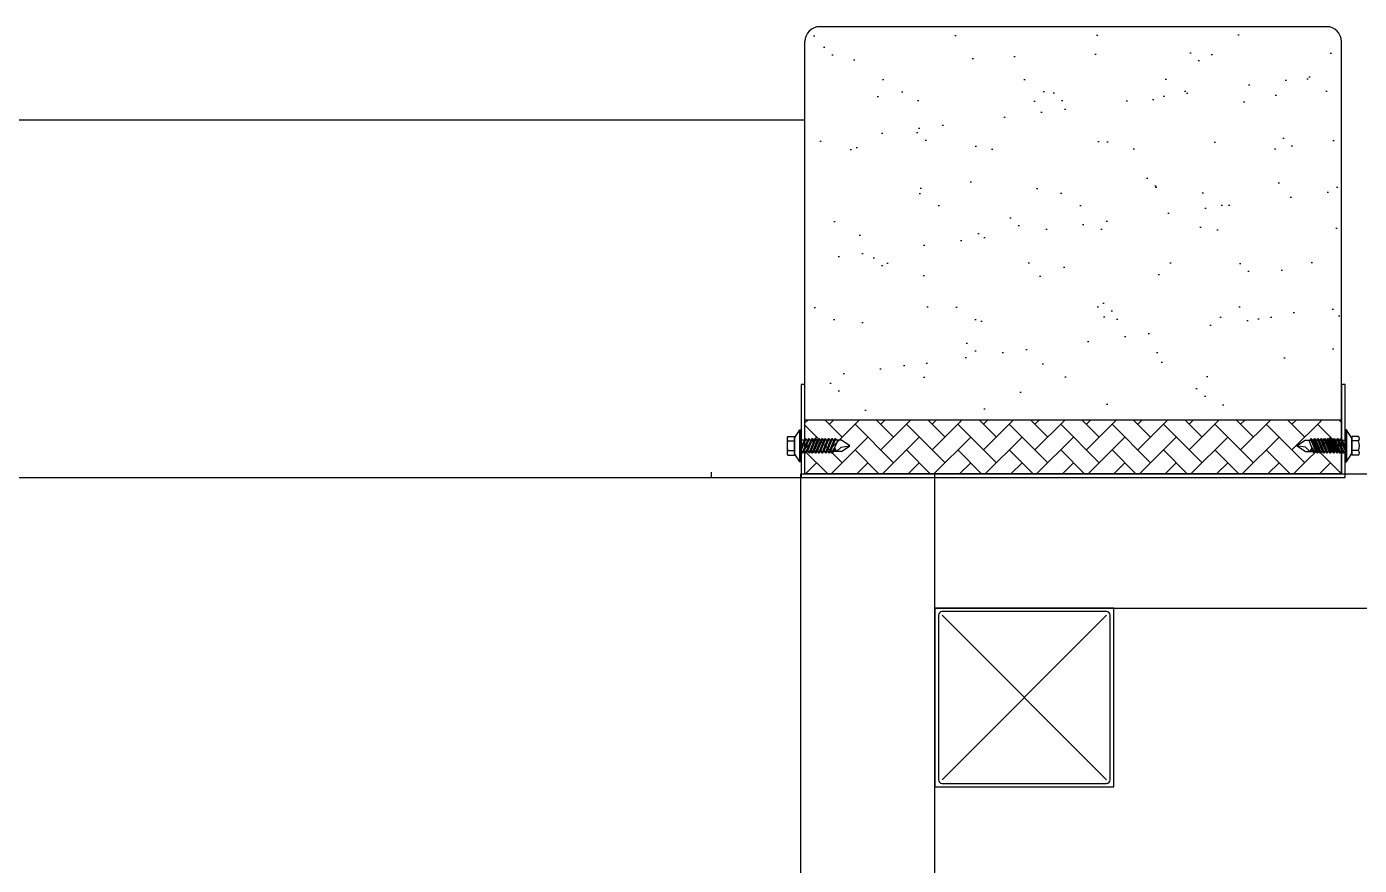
# Model space of a CAD drawing. Header units: millimetres. Extents: x 1448 to 104164, y -19509 to -89.
# Drawn here: x 25292 to 26037, y -11865 to -11397 of the extents above; entities that cross this region are included whole.
import ezdxf

# ---------------------------------------------------------------- set-up
doc = ezdxf.new("R2010")
doc.units = ezdxf.units.MM
doc.header["$LTSCALE"] = 60
doc.header["$MEASUREMENT"] = 0
doc.layers.get('0').update_dxf_attribs({"linetype": 'CONTINUOUS'})
for name, color, linetype in [('8', 8, 'CONTINUOUS'), ('BOLT', 8, 'CONTINUOUS'), ('dockseal', 50, 'CONTINUOUS'), ('FIN(패널-T75 글라스울)', 6, 'CONTINUOUS'), ('OVERHEAD DOOR - ETC', 252, 'CONTINUOUS'), ('오버헤드 FR', 7, 'CONTINUOUS'), ('외형선', 3, 'CONTINUOUS')]:
    doc.layers.add(name, color=color, linetype=linetype)

msp = doc.modelspace()

# ---------------------------------------------------------------- hatches: boundary and pattern name
at = {"ltscale": 0.002}
h = msp.add_hatch(dxfattribs=at)
h.set_pattern_fill('AR-SAND', color=8, angle=180, style=0)
h.set_pattern_definition([(217.5, (21397665.05, -50966456.848), (1.600031296, -48.941323733), [0, -38.608, 0, -43.18, 0, -41.275]), (187.5, (21397665.05, -50966456.85), (-44.95232831, -71.68251006), [0, -20.828, 0, -34.798, 0, -13.335]), (147.5, (21397696.29, -50966456.848), (-79.099237024, -0.143718468), [0, -12.7, 0, -45.72, 0, -59.69]), (137.5, (21397696.29, -50966456.85), (-76.35564525, -22.292932326), [0, -6.35, 0, -29.972, 0, -34.29])])
h.paths.add_polyline_path([(26018.59, -11396.56, -0.414214), (26026.92, -11404.89), (26026.92, -11616.56), (25726.92, -11616.56), (25726.92, -11404.89, -0.414214), (25735.25, -11396.56)])
h = msp.add_hatch(dxfattribs=at)
h.set_pattern_fill('AR-HBONE', color=8, scale=0.1, angle=180, style=0)
h.set_pattern_definition([(225, (21396731.405, -50966332.019), (-7e-15, -14.3684097937), [30.48, -10.16]), (315, (21396724.22, -50966339.203), (-7e-15, -14.3684097937), [30.48, -10.16])])
h.paths.add_polyline_path([(26026.92, -11616.56), (25726.92, -11616.56), (25726.92, -11646.56), (26026.92, -11646.56)])

# ---------------------------------------------------------------- linework, layer by layer
msp.add_line((25674.59, -11648.56, 25.1), (25726.59, -11648.56, 25.1))
at = {"color": 8, "ltscale": 0.002, "elevation": 25.1}
msp.add_lwpolyline([(25726.92, -11596.56), (25724.92, -11596.56), (25724.92, -11648.56), (26028.92, -11648.56), (26028.92, -11596.56), (26026.92, -11596.56), (26026.92, -11646.56), (25726.92, -11646.56)], close=True, dxfattribs=at)
at = {"color": 8, "elevation": 25.1}
msp.add_lwpolyline([(26026.92, -11616.56), (26026.92, -11646.56), (25726.92, -11646.56), (25726.92, -11616.56)], dxfattribs=at)
at = {"layer": '8'}
for p, q in [((23422.59, -11448.56, 25.1), (25726.92, -11448.56, 25.1)), ((23422.59, -11448.56, 25.1), (25726.92, -11448.56, 25.1)), ((23424.59, -11648.56, 25.1), (25724.59, -11648.56, 25.1)), ((23424.59, -11648.56, 25.1), (25724.59, -11648.56, 25.1))]:
    msp.add_line(p, q, dxfattribs=at)
at = {"layer": 'BOLT', "color": 8}
for p, q in [((25716.92, -11626.79, 25.1), (25716.92, -11634.93, 25.1)), ((25717.42, -11625.61, 25.1), (25721.12, -11625.61, 25.1)), ((25717.42, -11628.14, 25.1), (25721.12, -11628.14, 25.1)), ((25721.12, -11625.61, 25.1), (25721.12, -11636.11, 25.1)), ((25727.32, -11626.71, 25.1), (25724.92, -11632.61, 25.1)), ((25726.51, -11627.71, 25.1), (25724.92, -11627.71, 25.1)), ((25729.15, -11626.71, 25.1), (25725.73, -11635.01, 25.1)), ((25729.15, -11626.71, 25.1), (25725.73, -11635.01, 25.1)), ((25728.35, -11627.71, 25.1), (25727.32, -11627.71, 25.1)), ((25730.98, -11626.71, 25.1), (25727.57, -11635.01, 25.1)), ((25730.98, -11626.71, 25.1), (25727.57, -11635.01, 25.1)), ((25730.18, -11627.71, 25.1), (25729.15, -11627.71, 25.1)), ((25732.82, -11626.71, 25.1), (25729.4, -11635.01, 25.1)), ((25732.82, -11626.71, 25.1), (25729.4, -11635.01, 25.1)), ((25732.01, -11627.71, 25.1), (25730.98, -11627.71, 25.1)), ((25734.65, -11626.71, 25.1), (25731.23, -11635.01, 25.1)), ((25734.65, -11626.71, 25.1), (25731.23, -11635.01, 25.1)), ((25733.85, -11627.71, 25.1), (25732.82, -11627.71, 25.1)), ((25736.48, -11626.71, 25.1), (25733.07, -11635.01, 25.1)), ((25736.48, -11626.71, 25.1), (25733.07, -11635.01, 25.1)), ((25735.68, -11627.71, 25.1), (25734.65, -11627.71, 25.1)), ((25738.32, -11626.71, 25.1), (25734.9, -11635.01, 25.1)), ((25738.32, -11626.71, 25.1), (25734.9, -11635.01, 25.1)), ((25737.51, -11627.71, 25.1), (25736.48, -11627.71, 25.1)), ((25740.15, -11626.71, 25.1), (25736.73, -11635.01, 25.1)), ((25740.15, -11626.71, 25.1), (25736.73, -11635.01, 25.1)), ((25739.35, -11627.71, 25.1), (25738.32, -11627.71, 25.1)), ((25741.98, -11626.71, 25.1), (25738.56, -11635.01, 25.1)), ((25741.98, -11626.71, 25.1), (25738.56, -11635.01, 25.1)), ((25741.18, -11627.71, 25.1), (25740.15, -11627.71, 25.1)), ((25743.82, -11626.71, 25.1), (25740.4, -11635.01, 25.1)), ((25743.82, -11626.71, 25.1), (25740.4, -11635.01, 25.1)), ((25743.01, -11627.71, 25.1), (25741.98, -11627.71, 25.1)), ((25747.29, -11627.71, 25.1), (25743.82, -11627.71, 25.1)), ((26006.55, -11627.71, 25.1), (26010.02, -11627.71, 25.1)), ((26010.02, -11626.71, 25.1), (26013.44, -11635.01, 25.1)), ((26010.02, -11626.71, 25.1), (26013.44, -11635.01, 25.1)), ((26010.83, -11627.71, 25.1), (26011.85, -11627.71, 25.1)), ((26011.85, -11626.71, 25.1), (26015.27, -11635.01, 25.1)), ((26011.85, -11626.71, 25.1), (26015.27, -11635.01, 25.1)), ((26012.66, -11627.71, 25.1), (26013.69, -11627.71, 25.1)), ((26013.69, -11626.71, 25.1), (26017.11, -11635.01, 25.1)), ((26013.69, -11626.71, 25.1), (26017.11, -11635.01, 25.1)), ((26014.49, -11627.71, 25.1), (26015.52, -11627.71, 25.1)), ((26015.52, -11626.71, 25.1), (26018.94, -11635.01, 25.1)), ((26015.52, -11626.71, 25.1), (26018.94, -11635.01, 25.1)), ((26016.32, -11627.71, 25.1), (26017.35, -11627.71, 25.1)), ((26017.35, -11626.71, 25.1), (26020.77, -11635.01, 25.1)), ((26017.35, -11626.71, 25.1), (26020.77, -11635.01, 25.1)), ((26018.16, -11627.71, 25.1), (26019.19, -11627.71, 25.1)), ((26019.19, -11626.71, 25.1), (26022.6, -11635.01, 25.1)), ((26019.19, -11626.71, 25.1), (26022.6, -11635.01, 25.1)), ((26019.99, -11627.71, 25.1), (26021.02, -11627.71, 25.1)), ((26021.02, -11626.71, 25.1), (26024.44, -11635.01, 25.1)), ((26021.02, -11626.71, 25.1), (26024.44, -11635.01, 25.1)), ((26021.82, -11627.71, 25.1), (26022.85, -11627.71, 25.1)), ((26022.85, -11626.71, 25.1), (26026.27, -11635.01, 25.1)), ((26022.85, -11626.71, 25.1), (26026.27, -11635.01, 25.1)), ((26023.66, -11627.71, 25.1), (26024.69, -11627.71, 25.1)), ((26024.69, -11626.71, 25.1), (26028.1, -11635.01, 25.1)), ((26024.69, -11626.71, 25.1), (26028.1, -11635.01, 25.1)), ((26025.49, -11627.71, 25.1), (26026.52, -11627.71, 25.1)), ((26026.52, -11626.71, 25.1), (26028.92, -11632.61, 25.1)), ((26027.32, -11627.71, 25.1), (26028.92, -11627.71, 25.1)), ((26032.72, -11625.61, 25.1), (26032.72, -11636.11, 25.1)), ((26036.42, -11625.61, 25.1), (26032.72, -11625.61, 25.1)), ((26036.42, -11628.14, 25.1), (26032.72, -11628.14, 25.1)), ((25717.42, -11633.57, 25.1), (25721.12, -11633.57, 25.1)), ((25717.42, -11636.11, 25.1), (25721.12, -11636.11, 25.1)), ((25725.73, -11634.01, 25.1), (25724.92, -11634.01, 25.1)), ((25727.57, -11634.01, 25.1), (25726.54, -11634.01, 25.1)), ((25729.4, -11634.01, 25.1), (25728.37, -11634.01, 25.1)), ((25731.23, -11634.01, 25.1), (25730.2, -11634.01, 25.1)), ((25733.07, -11634.01, 25.1), (25732.04, -11634.01, 25.1)), ((25734.9, -11634.01, 25.1), (25733.87, -11634.01, 25.1)), ((25736.73, -11634.01, 25.1), (25735.7, -11634.01, 25.1)), ((25738.56, -11634.01, 25.1), (25737.54, -11634.01, 25.1)), ((25740.4, -11634.01, 25.1), (25739.37, -11634.01, 25.1)), ((25742.23, -11634.01, 25.1), (25741.2, -11634.01, 25.1)), ((25743.47, -11632, 25.1), (25742.23, -11635.01, 25.1)), ((25743.47, -11632, 25.1), (25742.23, -11635.01, 25.1)), ((25747.29, -11634.01, 25.1), (25743.04, -11634.01, 25.1)), ((26006.55, -11634.01, 25.1), (26010.8, -11634.01, 25.1)), ((26010.37, -11632, 25.1), (26011.61, -11635.01, 25.1)), ((26010.37, -11632, 25.1), (26011.61, -11635.01, 25.1)), ((26011.61, -11634.01, 25.1), (26012.63, -11634.01, 25.1)), ((26013.44, -11634.01, 25.1), (26014.47, -11634.01, 25.1)), ((26015.27, -11634.01, 25.1), (26016.3, -11634.01, 25.1)), ((26017.11, -11634.01, 25.1), (26018.13, -11634.01, 25.1)), ((26018.94, -11634.01, 25.1), (26019.97, -11634.01, 25.1)), ((26020.77, -11634.01, 25.1), (26021.8, -11634.01, 25.1)), ((26022.6, -11634.01, 25.1), (26023.63, -11634.01, 25.1)), ((26024.44, -11634.01, 25.1), (26025.47, -11634.01, 25.1)), ((26026.27, -11634.01, 25.1), (26027.3, -11634.01, 25.1)), ((26028.1, -11634.01, 25.1), (26028.92, -11634.01, 25.1)), ((26036.42, -11633.57, 25.1), (26032.72, -11633.57, 25.1)), ((26036.42, -11636.11, 25.1), (26032.72, -11636.11, 25.1))]:
    msp.add_line(p, q, dxfattribs=at)
at = {"layer": 'BOLT', "color": 8, "elevation": 25.1}
for points in [[(25721.12, -11635.16), (25721.12, -11626.56), (25724.12, -11621.86), (25724.12, -11639.86)], [(25724.12, -11639.86), (25724.12, -11621.86), (25724.92, -11621.86), (25724.92, -11639.86)], [(26029.72, -11639.86), (26029.72, -11621.86), (26028.92, -11621.86), (26028.92, -11639.86)], [(26032.72, -11635.16), (26032.72, -11626.56), (26029.72, -11621.86), (26029.72, -11639.86)], [(25725.73, -11635.01), (25726.54, -11634.01), (25729.15, -11627.71), (25729.15, -11626.71), (25728.35, -11627.71), (25725.73, -11634.01)], [(25727.57, -11635.01), (25728.37, -11634.01), (25730.98, -11627.71), (25730.98, -11626.71), (25730.18, -11627.71), (25727.57, -11634.01)], [(25729.4, -11635.01), (25730.2, -11634.01), (25732.82, -11627.71), (25732.82, -11626.71), (25732.01, -11627.71), (25729.4, -11634.01)], [(25731.23, -11635.01), (25732.04, -11634.01), (25734.65, -11627.71), (25734.65, -11626.71), (25733.85, -11627.71), (25731.23, -11634.01)], [(25733.07, -11635.01), (25733.87, -11634.01), (25736.48, -11627.71), (25736.48, -11626.71), (25735.68, -11627.71), (25733.07, -11634.01)], [(25734.9, -11635.01), (25735.7, -11634.01), (25738.32, -11627.71), (25738.32, -11626.71), (25737.51, -11627.71), (25734.9, -11634.01)], [(25736.73, -11635.01), (25737.54, -11634.01), (25740.15, -11627.71), (25740.15, -11626.71), (25739.35, -11627.71), (25736.73, -11634.01)], [(25738.56, -11635.01), (25739.37, -11634.01), (25741.98, -11627.71), (25741.98, -11626.71), (25741.18, -11627.71), (25738.56, -11634.01)], [(25740.4, -11635.01), (25741.2, -11634.01), (25743.82, -11627.71), (25743.82, -11626.71), (25743.01, -11627.71), (25740.4, -11634.01)], [(26013.44, -11635.01), (26012.63, -11634.01), (26010.02, -11627.71), (26010.02, -11626.71), (26010.83, -11627.71), (26013.44, -11634.01)], [(26015.27, -11635.01), (26014.47, -11634.01), (26011.85, -11627.71), (26011.85, -11626.71), (26012.66, -11627.71), (26015.27, -11634.01)], [(26017.11, -11635.01), (26016.3, -11634.01), (26013.69, -11627.71), (26013.69, -11626.71), (26014.49, -11627.71), (26017.11, -11634.01)], [(26018.94, -11635.01), (26018.13, -11634.01), (26015.52, -11627.71), (26015.52, -11626.71), (26016.32, -11627.71), (26018.94, -11634.01)], [(26020.77, -11635.01), (26019.97, -11634.01), (26017.35, -11627.71), (26017.35, -11626.71), (26018.16, -11627.71), (26020.77, -11634.01)], [(26022.6, -11635.01), (26021.8, -11634.01), (26019.19, -11627.71), (26019.19, -11626.71), (26019.99, -11627.71), (26022.6, -11634.01)], [(26024.44, -11635.01), (26023.63, -11634.01), (26021.02, -11627.71), (26021.02, -11626.71), (26021.82, -11627.71), (26024.44, -11634.01)], [(26026.27, -11635.01), (26025.47, -11634.01), (26022.85, -11627.71), (26022.85, -11626.71), (26023.66, -11627.71), (26026.27, -11634.01)], [(26028.1, -11635.01), (26027.3, -11634.01), (26024.69, -11627.71), (26024.69, -11626.71), (26025.49, -11627.71), (26028.1, -11634.01)], [(25742.23, -11635.01), (25743.04, -11634.01), (25743.47, -11633), (25743.47, -11632), (25742.67, -11633), (25742.23, -11634.01)], [(26011.61, -11635.01), (26010.8, -11634.01), (26010.37, -11633), (26010.37, -11632), (26011.17, -11633), (26011.61, -11634.01)]]:
    msp.add_lwpolyline(points, close=True, dxfattribs=at)
for points in [[(25724.92, -11633.49), (25727.32, -11627.71), (25727.32, -11626.71), (25726.51, -11627.71), (25724.92, -11631.56)], [(25727.72, -11627.71), (25727.32, -11626.71), (25728.12, -11627.71)], [(25729.55, -11627.71), (25729.15, -11626.71), (25729.96, -11627.71)], [(25731.39, -11627.71), (25730.98, -11626.71), (25731.79, -11627.71)], [(25733.22, -11627.71), (25732.82, -11626.71), (25733.62, -11627.71)], [(25735.05, -11627.71), (25734.65, -11626.71), (25735.45, -11627.71)], [(25736.89, -11627.71), (25736.48, -11626.71), (25737.29, -11627.71)], [(25738.72, -11627.71), (25738.32, -11626.71), (25739.12, -11627.71)], [(25740.55, -11627.71), (25740.15, -11626.71), (25740.95, -11627.71)], [(25742.38, -11627.71), (25741.98, -11626.71), (25742.79, -11627.71)], [(25745.25, -11627.71), (25743.44, -11632), (25744.61, -11634.01), (25747.11, -11631.59), (25752.09, -11630.86)], [(25744.22, -11627.71), (25743.82, -11626.71), (25744.62, -11627.71)], [(25747.29, -11634.01), (25752.09, -11630.86), (25747.29, -11627.71)], [(26008.59, -11627.71), (26010.4, -11632), (26009.22, -11634.01), (26006.72, -11631.59), (26001.75, -11630.86)], [(26006.55, -11634.01), (26001.75, -11630.86), (26006.55, -11627.71)], [(26009.62, -11627.71), (26010.02, -11626.71), (26009.22, -11627.71)], [(26011.45, -11627.71), (26011.85, -11626.71), (26011.05, -11627.71)], [(26013.29, -11627.71), (26013.69, -11626.71), (26012.88, -11627.71)], [(26015.12, -11627.71), (26015.52, -11626.71), (26014.72, -11627.71)], [(26016.95, -11627.71), (26017.35, -11626.71), (26016.55, -11627.71)], [(26018.78, -11627.71), (26019.19, -11626.71), (26018.38, -11627.71)], [(26020.62, -11627.71), (26021.02, -11626.71), (26020.22, -11627.71)], [(26022.45, -11627.71), (26022.85, -11626.71), (26022.05, -11627.71)], [(26024.28, -11627.71), (26024.69, -11626.71), (26023.88, -11627.71)], [(26026.12, -11627.71), (26026.52, -11626.71), (26025.71, -11627.71)], [(26028.92, -11633.49), (26026.52, -11627.71), (26026.52, -11626.71), (26027.32, -11627.71), (26028.92, -11631.56)], [(25725.33, -11634.01), (25725.73, -11635.01), (25724.93, -11634.01)], [(25727.16, -11634.01), (25727.57, -11635.01), (25726.76, -11634.01)], [(25729, -11634.01), (25729.4, -11635.01), (25728.6, -11634.01)], [(25730.83, -11634.01), (25731.23, -11635.01), (25730.43, -11634.01)], [(25732.66, -11634.01), (25733.07, -11635.01), (25732.26, -11634.01)], [(25734.5, -11634.01), (25734.9, -11635.01), (25734.09, -11634.01)], [(25736.33, -11634.01), (25736.73, -11635.01), (25735.93, -11634.01)], [(25738.16, -11634.01), (25738.56, -11635.01), (25737.76, -11634.01)], [(25740, -11634.01), (25740.4, -11635.01), (25739.59, -11634.01)], [(25741.83, -11634.01), (25742.23, -11635.01), (25741.43, -11634.01)], [(26012.01, -11634.01), (26011.61, -11635.01), (26012.41, -11634.01)], [(26013.84, -11634.01), (26013.44, -11635.01), (26014.24, -11634.01)], [(26015.67, -11634.01), (26015.27, -11635.01), (26016.08, -11634.01)], [(26017.51, -11634.01), (26017.11, -11635.01), (26017.91, -11634.01)], [(26019.34, -11634.01), (26018.94, -11635.01), (26019.74, -11634.01)], [(26021.17, -11634.01), (26020.77, -11635.01), (26021.58, -11634.01)], [(26023.01, -11634.01), (26022.6, -11635.01), (26023.41, -11634.01)], [(26024.84, -11634.01), (26024.44, -11635.01), (26025.24, -11634.01)], [(26026.67, -11634.01), (26026.27, -11635.01), (26027.07, -11634.01)], [(26028.51, -11634.01), (26028.1, -11635.01), (26028.91, -11634.01)]]:
    msp.add_lwpolyline(points, dxfattribs=at)
at = {"layer": 'BOLT', "color": 8}
for centre, radius, start, end in [((25718.78, -11626.88, 25.1), 1.86, 136.9662, 223.0338), ((25724.53, -11630.86, 25.1), 7.61, 159.11949, 200.88051), ((26035.06, -11626.88, 25.1), 1.86, 316.9662, 43.0338), ((26029.31, -11630.86, 25.1), 7.61, 339.11949, 20.88051), ((25718.78, -11634.84, 25.1), 1.86, 136.9662, 223.0338), ((26035.06, -11634.84, 25.1), 1.86, 316.9662, 43.0338)]:
    msp.add_arc(centre, radius, start, end, dxfattribs=at)
at = {"layer": 'dockseal', "color": 8}
for p, q in [((26018.59, -11396.56, 25.1), (25735.25, -11396.56, 25.1)), ((25726.92, -11646.56, 25.1), (25726.92, -11404.89, 25.1)), ((26026.92, -11646.56, 25.1), (26026.92, -11404.89, 25.1)), ((26026.92, -11616.56, 25.1), (25726.92, -11616.56, 25.1))]:
    msp.add_line(p, q, dxfattribs=at)
for centre, start, end in [((25735.25, -11404.89, 25.1), 90, 180), ((26018.59, -11404.89, 25.1), 0, 90)]:
    msp.add_arc(centre, 8.33, start, end, dxfattribs=at)
at = {"layer": 'FIN(패널-T75 글라스울)'}
for p, q in [((25724.59, -12121.56, 25.1), (25724.59, -11646.56, 25.1)), ((25724.59, -11646.56, 25.1), (26398.71, -11646.56, 25.1)), ((25799.59, -12121.56, 25.1), (25799.59, -11646.56, 25.1)), ((25799.59, -11721.56, 25.1), (26398.71, -11721.56, 25.1))]:
    msp.add_line(p, q, dxfattribs=at)
at = {"layer": 'OVERHEAD DOOR - ETC'}
for p, q in [((25799.59, -11721.56, 25.1), (25799.59, -11821.56, 25.1)), ((25801.59, -11725.56, 25.1), (25801.59, -11817.56, 25.1))]:
    msp.add_line(p, q, dxfattribs=at)
for centre, start, end in [((25803.59, -11725.56, 25.1), 90, 180), ((25803.59, -11817.56, 25.1), 180, 270)]:
    msp.add_arc(centre, 2, start, end, dxfattribs=at)
at = {"layer": '오버헤드 FR'}
for p, q in [((25803.59, -11817.56, 25.1), (25895.59, -11725.56, 25.1)), ((25895.59, -11817.56, 25.1), (25803.59, -11725.56, 25.1))]:
    msp.add_line(p, q, dxfattribs=at)
at = {"layer": '오버헤드 FR', "elevation": 25.1}
msp.add_lwpolyline([(25899.59, -11821.56), (25899.59, -11721.56), (25799.59, -11721.56), (25799.59, -11821.56)], close=True, dxfattribs=at)
msp.add_lwpolyline([(25897.59, -11817.56), (25897.59, -11725.56, 0.414214), (25895.59, -11723.56), (25803.59, -11723.56, 0.414214), (25801.59, -11725.56), (25801.59, -11817.56, 0.414214), (25803.59, -11819.56), (25895.59, -11819.56, 0.414214)], format="xyb", close=True, dxfattribs=at)
at = {"layer": '외형선', "color": 8}
msp.add_line((25674.59, -11645.56, 25.1), (25674.59, -11648.56, 25.1), dxfattribs=at)

doc.saveas('drawing.dxf')
